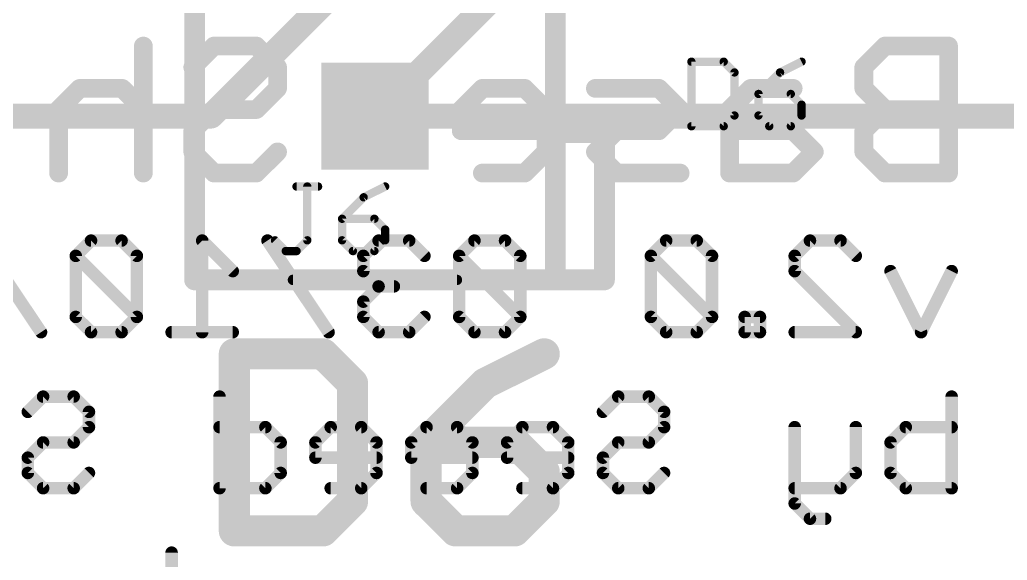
# Model space of a CAD drawing. Extents: x -0.23 to 5.5, y -0.23 to 4.66.
# Drawn here: x 1.5044 to 1.9787, y 0.8184 to 1.0782 of the extents above; entities that cross this region are included whole.
import ezdxf

# ---------------------------------------------------------------- set-up
doc = ezdxf.new("R2010")
doc.units = 0
for name, color, linetype in [('1', 14, 'CONTINUOUS'), ('16', 174, 'CONTINUOUS'), ('17', 94, 'CONTINUOUS'), ('21', 251, 'CONTINUOUS'), ('22', 134, 'CONTINUOUS'), ('25', 251, 'CONTINUOUS')]:
    doc.layers.add(name, color=color, linetype=linetype)

# ---------------------------------------------------------------- blocks, each defined once
blk = doc.blocks.new('SQUAREP')
blk.add_solid([(-0.5, -0.5), (0.5, -0.5), (-0.5, 0.5), (0.5, 0.5)])

msp = doc.modelspace()

# ---------------------------------------------------------------- linework, layer by layer
at = {"layer": '1', "const_width": 0.012}
for points in [[(1.9, 1.25689), (1.675, 1.03189)], [(1.59626, 1.03189), (1.675, 1.11063)], [(1.2, 1.03189), (1.59626, 1.03189)]]:
    msp.add_lwpolyline(points, dxfattribs=at)
at = {"layer": '1', "const_width": 0.006}
for points in [[(1.594139, 1.034011, 1), (1.598381, 1.029768)], [(1.59626, 1.02889, 1), (1.59626, 1.03489)], [(1.672879, 1.034011, 1), (1.677121, 1.029768)]]:
    msp.add_lwpolyline(points, format="xyb", dxfattribs=at)
at = {"layer": '16', "const_width": 0.012}
msp.add_lwpolyline([(1.675, 1.03189), (2.07126, 1.03189)], dxfattribs=at)
at = {"layer": '16', "const_width": 0.006}
msp.add_lwpolyline([(1.675, 1.03489, 1), (1.675, 1.02889)], format="xyb", dxfattribs=at)
at = {"layer": '21'}
for points, const_width in [([(1.588386, 0.95315), (1.588386, 1.34685)], 0.01), ([(1.761614, 1.024016), (1.761614, 1.275984)], 0.01), ([(1.827, 1.058026), (1.827, 1.027)], 0.004), ([(1.842513, 1.058026), (1.827, 1.058026)], 0.004), ([(1.847684, 1.052855), (1.842513, 1.058026)], 0.004), ([(1.879912, 1.058026), (1.86957, 1.052855)], 0.004), ([(1.847684, 1.032171), (1.847684, 1.052855)], 0.004), ([(1.86957, 1.052855), (1.859227, 1.042513)], 0.004), ([(1.859227, 1.042513), (1.859227, 1.032171)], 0.004), ([(1.874741, 1.042513), (1.859227, 1.042513)], 0.004), ([(1.879912, 1.037342), (1.874741, 1.042513)], 0.004), ([(1.879912, 1.032171), (1.879912, 1.037342)], 0.004), ([(1.842513, 1.027), (1.847684, 1.032171)], 0.004), ([(1.859227, 1.032171), (1.864398, 1.027)], 0.004), ([(1.874741, 1.027), (1.879912, 1.032171)], 0.004), ([(1.761614, 0.95315), (1.761614, 1.024016)], 0.01), ([(1.785236, 1.024016), (1.761614, 1.024016)], 0.01), ([(1.785236, 0.95315), (1.785236, 1.024016)], 0.01), ([(1.827, 1.027), (1.842513, 1.027)], 0.004), ([(1.864398, 1.027), (1.874741, 1.027)], 0.004), ([(1.588386, 0.95315), (1.761614, 0.95315)], 0.01), ([(1.761614, 0.95315), (1.785236, 0.95315)], 0.01), ([(1.63563, 0.95315), (1.71437, 0.95315)], 0.005), ([(1.6075, 0.917573), (1.6075, 0.8325)], 0.015), ([(1.650036, 0.917573), (1.6075, 0.917573)], 0.015), ([(1.664215, 0.903394), (1.650036, 0.917573)], 0.015), ([(1.756294, 0.917573), (1.727936, 0.903394)], 0.015), ([(1.664215, 0.846679), (1.664215, 0.903394)], 0.015), ([(1.727936, 0.903394), (1.699579, 0.875036)], 0.015), ([(1.699579, 0.875036), (1.699579, 0.846679)], 0.015), ([(1.742115, 0.875036), (1.699579, 0.875036)], 0.015), ([(1.756294, 0.860858), (1.742115, 0.875036)], 0.015), ([(1.756294, 0.846679), (1.756294, 0.860858)], 0.015), ([(1.650036, 0.8325), (1.664215, 0.846679)], 0.015), ([(1.699579, 0.846679), (1.713757, 0.8325)], 0.015), ([(1.742115, 0.8325), (1.756294, 0.846679)], 0.015), ([(1.6075, 0.8325), (1.650036, 0.8325)], 0.015), ([(1.713757, 0.8325), (1.742115, 0.8325)], 0.015)]:
    msp.add_lwpolyline(points, dxfattribs=dict(at, const_width=const_width))
for points, const_width in [([(1.828, 1.058026, 1), (1.826, 1.058026)], 0.002), ([(1.827, 1.059026, 1), (1.827, 1.057026)], 0.002), ([(1.84322, 1.058734, 1), (1.841806, 1.057319)], 0.002), ([(1.842513, 1.057026, 1), (1.842513, 1.059026)], 0.002), ([(1.880359, 1.057132, 1), (1.879465, 1.058921)], 0.002), ([(1.848684, 1.052855, 1), (1.846684, 1.052855)], 0.002), ([(1.846977, 1.052148, 1), (1.848391, 1.053562)], 0.002), ([(1.869122, 1.05375, 1), (1.870017, 1.051961)], 0.002), ([(1.870277, 1.052148, 1), (1.868863, 1.053562)], 0.002), ([(1.860227, 1.042513, 1), (1.858227, 1.042513)], 0.002), ([(1.859227, 1.043513, 1), (1.859227, 1.041513)], 0.002), ([(1.85852, 1.04322, 1), (1.859935, 1.041806)], 0.002), ([(1.875448, 1.04322, 1), (1.874034, 1.041806)], 0.002), ([(1.874741, 1.041513, 1), (1.874741, 1.043513)], 0.002), ([(1.880912, 1.037342, 1), (1.878912, 1.037342)], 0.002), ([(1.879205, 1.036635, 1), (1.880619, 1.038049)], 0.002), ([(1.848391, 1.031464, 1), (1.846977, 1.032878)], 0.002), ([(1.859935, 1.032878, 1), (1.85852, 1.031464)], 0.002), ([(1.880619, 1.031464, 1), (1.879205, 1.032878)], 0.002), ([(1.846684, 1.032171, 1), (1.848684, 1.032171)], 0.002), ([(1.858227, 1.032171, 1), (1.860227, 1.032171)], 0.002), ([(1.878912, 1.032171, 1), (1.880912, 1.032171)], 0.002), ([(1.764114, 1.024016, 1), (1.759114, 1.024016)], 0.005), ([(1.761614, 1.026516, 1), (1.761614, 1.021516)], 0.005), ([(1.759114, 1.024016, 1), (1.764114, 1.024016)], 0.005), ([(1.787736, 1.024016, 1), (1.782736, 1.024016)], 0.005), ([(1.785236, 1.021516, 1), (1.785236, 1.026516)], 0.005), ([(1.827, 1.028, 1), (1.827, 1.026)], 0.002), ([(1.826, 1.027, 1), (1.828, 1.027)], 0.002), ([(1.841806, 1.027707, 1), (1.84322, 1.026293)], 0.002), ([(1.842513, 1.026, 1), (1.842513, 1.028)], 0.002), ([(1.864398, 1.028, 1), (1.864398, 1.026)], 0.002), ([(1.863691, 1.026293, 1), (1.865106, 1.027707)], 0.002), ([(1.874034, 1.027707, 1), (1.875448, 1.026293)], 0.002), ([(1.874741, 1.026, 1), (1.874741, 1.028)], 0.002), ([(1.588386, 0.95565, 1), (1.588386, 0.95065)], 0.005), ([(1.761614, 0.95565, 1), (1.761614, 0.95065)], 0.005), ([(1.761614, 0.95065, 1), (1.761614, 0.95565)], 0.005), ([(1.785236, 0.95065, 1), (1.785236, 0.95565)], 0.005), ([(1.585886, 0.95315, 1), (1.590886, 0.95315)], 0.005), ([(1.63563, 0.9544, 1), (1.63563, 0.9519)], 0.0025), ([(1.71437, 0.9519, 1), (1.71437, 0.9544)], 0.0025), ([(1.759114, 0.95315, 1), (1.764114, 0.95315)], 0.005), ([(1.782736, 0.95315, 1), (1.787736, 0.95315)], 0.005), ([(1.61125, 0.917573, 1), (1.60375, 0.917573)], 0.0075), ([(1.6075, 0.921323, 1), (1.6075, 0.913823)], 0.0075), ([(1.652688, 0.920224, 1), (1.647385, 0.914921)], 0.0075), ([(1.650036, 0.913823, 1), (1.650036, 0.921323)], 0.0075), ([(1.757971, 0.914219, 1), (1.754617, 0.920927)], 0.0075), ([(1.667965, 0.903394, 1), (1.660465, 0.903394)], 0.0075), ([(1.730588, 0.900742, 1), (1.725284, 0.906045)], 0.0075), ([(1.661563, 0.900742, 1), (1.666867, 0.906045)], 0.0075), ([(1.726259, 0.906748, 1), (1.729613, 0.90004)], 0.0075), ([(1.703329, 0.875036, 1), (1.695829, 0.875036)], 0.0075), ([(1.699579, 0.878786, 1), (1.699579, 0.871286)], 0.0075), ([(1.744767, 0.877688, 1), (1.739463, 0.872385)], 0.0075), ([(1.742115, 0.871286, 1), (1.742115, 0.878786)], 0.0075), ([(1.696927, 0.877688, 1), (1.70223, 0.872385)], 0.0075), ([(1.760044, 0.860858, 1), (1.752544, 0.860858)], 0.0075), ([(1.753642, 0.858206, 1), (1.758945, 0.863509)], 0.0075), ([(1.666867, 0.844027, 1), (1.661563, 0.84933)], 0.0075), ([(1.70223, 0.84933, 1), (1.696927, 0.844027)], 0.0075), ([(1.758945, 0.844027, 1), (1.753642, 0.84933)], 0.0075), ([(1.660465, 0.846679, 1), (1.667965, 0.846679)], 0.0075), ([(1.695829, 0.846679, 1), (1.703329, 0.846679)], 0.0075), ([(1.752544, 0.846679, 1), (1.760044, 0.846679)], 0.0075), ([(1.6075, 0.83625, 1), (1.6075, 0.82875)], 0.0075), ([(1.650036, 0.82875, 1), (1.650036, 0.83625)], 0.0075), ([(1.713757, 0.83625, 1), (1.713757, 0.82875)], 0.0075), ([(1.742115, 0.82875, 1), (1.742115, 0.83625)], 0.0075), ([(1.60375, 0.8325, 1), (1.61125, 0.8325)], 0.0075), ([(1.647385, 0.835152, 1), (1.652688, 0.829848)], 0.0075), ([(1.711106, 0.829848, 1), (1.716409, 0.835152)], 0.0075), ([(1.739463, 0.835152, 1), (1.744767, 0.829848)], 0.0075)]:
    msp.add_lwpolyline(points, format="xyb", dxfattribs=dict(at, const_width=const_width))
at = {"layer": '22'}
for points, const_width in [([(1.56377, 1.065552), (1.56377, 1.0045)], 0.009), ([(1.587524, 1.055377), (1.597699, 1.065552)], 0.009), ([(1.597699, 1.065552), (1.61805, 1.065552)], 0.009), ([(1.61805, 1.065552), (1.628225, 1.055377)], 0.009), ([(1.919974, 1.065552), (1.909799, 1.055377)], 0.009), ([(1.9505, 1.065552), (1.919974, 1.065552)], 0.009), ([(1.9505, 1.0045), (1.9505, 1.065552)], 0.009), ([(1.628225, 1.055377), (1.628225, 1.045201)], 0.009), ([(1.909799, 1.055377), (1.909799, 1.045201)], 0.009), ([(1.533244, 1.045201), (1.523069, 1.035026)], 0.009), ([(1.553595, 1.045201), (1.533244, 1.045201)], 0.009), ([(1.56377, 1.035026), (1.553595, 1.045201)], 0.009), ([(1.628225, 1.045201), (1.61805, 1.035026)], 0.009), ([(1.726609, 1.045201), (1.716434, 1.035026)], 0.009), ([(1.74696, 1.045201), (1.726609, 1.045201)], 0.009), ([(1.757135, 1.035026), (1.74696, 1.045201)], 0.009), ([(1.811415, 1.045201), (1.780889, 1.045201)], 0.009), ([(1.82159, 1.035026), (1.811415, 1.045201)], 0.009), ([(1.855519, 1.045201), (1.845344, 1.035026)], 0.009), ([(1.87587, 1.045201), (1.855519, 1.045201)], 0.009), ([(1.909799, 1.045201), (1.919974, 1.035026)], 0.009), ([(1.523069, 1.035026), (1.523069, 1.0045)], 0.009), ([(1.597699, 1.035026), (1.587524, 1.024851)], 0.009), ([(1.61805, 1.035026), (1.597699, 1.035026)], 0.009), ([(1.716434, 1.035026), (1.716434, 1.024851)], 0.009), ([(1.757135, 1.014675), (1.757135, 1.035026)], 0.009), ([(1.811415, 1.024851), (1.82159, 1.035026)], 0.009), ([(1.845344, 1.035026), (1.845344, 1.0045)], 0.009), ([(1.919974, 1.035026), (1.909799, 1.024851)], 0.009), ([(1.9505, 1.035026), (1.919974, 1.035026)], 0.009), ([(1.587524, 1.024851), (1.587524, 1.014675)], 0.009), ([(1.716434, 1.024851), (1.757135, 1.024851)], 0.009), ([(1.780889, 1.014675), (1.791064, 1.024851)], 0.009), ([(1.791064, 1.024851), (1.811415, 1.024851)], 0.009), ([(1.87587, 1.024851), (1.845344, 1.024851)], 0.009), ([(1.886045, 1.014675), (1.87587, 1.024851)], 0.009), ([(1.909799, 1.024851), (1.909799, 1.014675)], 0.009), ([(1.587524, 1.014675), (1.597699, 1.0045)], 0.009), ([(1.61805, 1.0045), (1.628225, 1.014675)], 0.009), ([(1.74696, 1.0045), (1.757135, 1.014675)], 0.009), ([(1.791064, 1.0045), (1.780889, 1.014675)], 0.009), ([(1.87587, 1.0045), (1.886045, 1.014675)], 0.009), ([(1.909799, 1.014675), (1.919974, 1.0045)], 0.009), ([(1.597699, 1.0045), (1.61805, 1.0045)], 0.009), ([(1.726609, 1.0045), (1.74696, 1.0045)], 0.009), ([(1.82159, 1.0045), (1.791064, 1.0045)], 0.009), ([(1.845344, 1.0045), (1.87587, 1.0045)], 0.009), ([(1.919974, 1.0045), (1.9505, 1.0045)], 0.009), ([(1.514627, 0.928), (1.485269, 0.972038)], 0.006), ([(1.538648, 0.972038), (1.531308, 0.964698)], 0.006), ([(1.553327, 0.972038), (1.538648, 0.972038)], 0.006), ([(1.560666, 0.964698), (1.553327, 0.972038)], 0.006), ([(1.606706, 0.957358), (1.592027, 0.972038)], 0.006), ([(1.592027, 0.972038), (1.592027, 0.928)], 0.006), ([(1.652745, 0.928), (1.623387, 0.972038)], 0.006), ([(1.676766, 0.972038), (1.669426, 0.964698)], 0.006), ([(1.691445, 0.972038), (1.676766, 0.972038)], 0.006), ([(1.698784, 0.964698), (1.691445, 0.972038)], 0.006), ([(1.722805, 0.972038), (1.715465, 0.964698)], 0.006), ([(1.737484, 0.972038), (1.722805, 0.972038)], 0.006), ([(1.744823, 0.964698), (1.737484, 0.972038)], 0.006), ([(1.814883, 0.972038), (1.807544, 0.964698)], 0.006), ([(1.829562, 0.972038), (1.814883, 0.972038)], 0.006), ([(1.836902, 0.964698), (1.829562, 0.972038)], 0.006), ([(1.876602, 0.964698), (1.883942, 0.972038)], 0.006), ([(1.883942, 0.972038), (1.898621, 0.972038)], 0.006), ([(1.898621, 0.972038), (1.905961, 0.964698)], 0.006), ([(1.531308, 0.964698), (1.531308, 0.93534)], 0.006), ([(1.560666, 0.93534), (1.531308, 0.964698)], 0.006), ([(1.560666, 0.93534), (1.560666, 0.964698)], 0.006), ([(1.669426, 0.964698), (1.669426, 0.957358)], 0.006), ([(1.715465, 0.964698), (1.715465, 0.93534)], 0.006), ([(1.744823, 0.93534), (1.715465, 0.964698)], 0.006), ([(1.744823, 0.93534), (1.744823, 0.964698)], 0.006), ([(1.807544, 0.964698), (1.807544, 0.93534)], 0.006), ([(1.836902, 0.93534), (1.807544, 0.964698)], 0.006), ([(1.836902, 0.93534), (1.836902, 0.964698)], 0.006), ([(1.876602, 0.957358), (1.876602, 0.964698)], 0.006), ([(1.669426, 0.957358), (1.676766, 0.950019)], 0.006), ([(1.905961, 0.928), (1.876602, 0.957358)], 0.006), ([(1.937321, 0.928), (1.922642, 0.957358)], 0.006), ([(1.952, 0.957358), (1.937321, 0.928)], 0.006), ([(1.676766, 0.950019), (1.669426, 0.942679)], 0.006), ([(1.676766, 0.950019), (1.684105, 0.950019)], 0.006), ([(1.669426, 0.942679), (1.669426, 0.93534)], 0.006), ([(1.531308, 0.93534), (1.538648, 0.928)], 0.006), ([(1.553327, 0.928), (1.560666, 0.93534)], 0.006), ([(1.669426, 0.93534), (1.676766, 0.928)], 0.006), ([(1.691445, 0.928), (1.698784, 0.93534)], 0.006), ([(1.715465, 0.93534), (1.722805, 0.928)], 0.006), ([(1.737484, 0.928), (1.744823, 0.93534)], 0.006), ([(1.807544, 0.93534), (1.814883, 0.928)], 0.006), ([(1.829562, 0.928), (1.836902, 0.93534)], 0.006), ([(1.859922, 0.93534), (1.852582, 0.93534)], 0.006), ([(1.852582, 0.93534), (1.852582, 0.928)], 0.006), ([(1.859922, 0.928), (1.859922, 0.93534)], 0.006), ([(1.538648, 0.928), (1.553327, 0.928)], 0.006), ([(1.606706, 0.928), (1.577347, 0.928)], 0.006), ([(1.676766, 0.928), (1.691445, 0.928)], 0.006), ([(1.722805, 0.928), (1.737484, 0.928)], 0.006), ([(1.814883, 0.928), (1.829562, 0.928)], 0.006), ([(1.852582, 0.928), (1.859922, 0.928)], 0.006), ([(1.876602, 0.928), (1.905961, 0.928)], 0.006), ([(1.508288, 0.889698), (1.515628, 0.897038)], 0.006), ([(1.515628, 0.897038), (1.530307, 0.897038)], 0.006), ([(1.530307, 0.897038), (1.537647, 0.889698)], 0.006), ([(1.600367, 0.897038), (1.600367, 0.853)], 0.006), ([(1.784524, 0.889698), (1.791864, 0.897038)], 0.006), ([(1.791864, 0.897038), (1.806543, 0.897038)], 0.006), ([(1.806543, 0.897038), (1.813882, 0.889698)], 0.006), ([(1.952, 0.897038), (1.952, 0.853)], 0.006), ([(1.537647, 0.889698), (1.537647, 0.882358)], 0.006), ([(1.813882, 0.889698), (1.813882, 0.882358)], 0.006), ([(1.537647, 0.882358), (1.530307, 0.875019)], 0.006), ([(1.622386, 0.882358), (1.600367, 0.882358)], 0.006), ([(1.629725, 0.875019), (1.622386, 0.882358)], 0.006), ([(1.653746, 0.882358), (1.646406, 0.875019)], 0.006), ([(1.668425, 0.882358), (1.653746, 0.882358)], 0.006), ([(1.675765, 0.875019), (1.668425, 0.882358)], 0.006), ([(1.699785, 0.882358), (1.692445, 0.875019)], 0.006), ([(1.714464, 0.882358), (1.699785, 0.882358)], 0.006), ([(1.721804, 0.875019), (1.714464, 0.882358)], 0.006), ([(1.745824, 0.882358), (1.738485, 0.875019)], 0.006), ([(1.760503, 0.882358), (1.745824, 0.882358)], 0.006), ([(1.767843, 0.875019), (1.760503, 0.882358)], 0.006), ([(1.813882, 0.882358), (1.806543, 0.875019)], 0.006), ([(1.876602, 0.882358), (1.876602, 0.84566)], 0.006), ([(1.905961, 0.882358), (1.905961, 0.86034)], 0.006), ([(1.922642, 0.875019), (1.929981, 0.882358)], 0.006), ([(1.929981, 0.882358), (1.952, 0.882358)], 0.006), ([(1.515628, 0.875019), (1.508288, 0.867679)], 0.006), ([(1.530307, 0.875019), (1.515628, 0.875019)], 0.006), ([(1.629725, 0.86034), (1.629725, 0.875019)], 0.006), ([(1.646406, 0.875019), (1.646406, 0.867679)], 0.006), ([(1.675765, 0.86034), (1.675765, 0.875019)], 0.006), ([(1.692445, 0.875019), (1.692445, 0.867679)], 0.006), ([(1.721804, 0.86034), (1.721804, 0.875019)], 0.006), ([(1.738485, 0.875019), (1.738485, 0.867679)], 0.006), ([(1.767843, 0.86034), (1.767843, 0.875019)], 0.006), ([(1.791864, 0.875019), (1.784524, 0.867679)], 0.006), ([(1.806543, 0.875019), (1.791864, 0.875019)], 0.006), ([(1.922642, 0.86034), (1.922642, 0.875019)], 0.006), ([(1.508288, 0.867679), (1.508288, 0.86034)], 0.006), ([(1.646406, 0.867679), (1.675765, 0.867679)], 0.006), ([(1.692445, 0.867679), (1.721804, 0.867679)], 0.006), ([(1.738485, 0.867679), (1.767843, 0.867679)], 0.006), ([(1.784524, 0.867679), (1.784524, 0.86034)], 0.006), ([(1.508288, 0.86034), (1.515628, 0.853)], 0.006), ([(1.530307, 0.853), (1.537647, 0.86034)], 0.006), ([(1.622386, 0.853), (1.629725, 0.86034)], 0.006), ([(1.668425, 0.853), (1.675765, 0.86034)], 0.006), ([(1.714464, 0.853), (1.721804, 0.86034)], 0.006), ([(1.760503, 0.853), (1.767843, 0.86034)], 0.006), ([(1.784524, 0.86034), (1.791864, 0.853)], 0.006), ([(1.806543, 0.853), (1.813882, 0.86034)], 0.006), ([(1.905961, 0.86034), (1.898621, 0.853)], 0.006), ([(1.929981, 0.853), (1.922642, 0.86034)], 0.006), ([(1.515628, 0.853), (1.530307, 0.853)], 0.006), ([(1.600367, 0.853), (1.622386, 0.853)], 0.006), ([(1.653746, 0.853), (1.668425, 0.853)], 0.006), ([(1.699785, 0.853), (1.714464, 0.853)], 0.006), ([(1.745824, 0.853), (1.760503, 0.853)], 0.006), ([(1.791864, 0.853), (1.806543, 0.853)], 0.006), ([(1.898621, 0.853), (1.876602, 0.853)], 0.006), ([(1.952, 0.853), (1.929981, 0.853)], 0.006), ([(1.876602, 0.84566), (1.883942, 0.838321)], 0.006), ([(1.883942, 0.838321), (1.891282, 0.838321)], 0.006), ([(1.577347, 0.822038), (1.577347, 0.778)], 0.006)]:
    msp.add_lwpolyline(points, dxfattribs=dict(at, const_width=const_width))
for points, const_width in [([(1.56602, 1.065552, 1), (1.56152, 1.065552)], 0.0045), ([(1.597699, 1.067802, 1), (1.597699, 1.063302)], 0.0045), ([(1.59929, 1.063961, 1), (1.596108, 1.067143)], 0.0045), ([(1.619641, 1.067143, 1), (1.616459, 1.063961)], 0.0045), ([(1.61805, 1.063302, 1), (1.61805, 1.067802)], 0.0045), ([(1.919974, 1.067802, 1), (1.919974, 1.063302)], 0.0045), ([(1.921565, 1.063961, 1), (1.918383, 1.067143)], 0.0045), ([(1.95275, 1.065552, 1), (1.94825, 1.065552)], 0.0045), ([(1.9505, 1.063302, 1), (1.9505, 1.067802)], 0.0045), ([(1.585933, 1.056968, 1), (1.589115, 1.053786)], 0.0045), ([(1.630475, 1.055377, 1), (1.625975, 1.055377)], 0.0045), ([(1.626634, 1.053786, 1), (1.629816, 1.056968)], 0.0045), ([(1.912049, 1.055377, 1), (1.907549, 1.055377)], 0.0045), ([(1.908208, 1.056968, 1), (1.91139, 1.053786)], 0.0045), ([(1.533244, 1.047451, 1), (1.533244, 1.042951)], 0.0045), ([(1.534835, 1.04361, 1), (1.531653, 1.046792)], 0.0045), ([(1.555186, 1.046792, 1), (1.552004, 1.04361)], 0.0045), ([(1.553595, 1.042951, 1), (1.553595, 1.047451)], 0.0045), ([(1.629816, 1.04361, 1), (1.626634, 1.046792)], 0.0045), ([(1.726609, 1.047451, 1), (1.726609, 1.042951)], 0.0045), ([(1.7282, 1.04361, 1), (1.725018, 1.046792)], 0.0045), ([(1.748551, 1.046792, 1), (1.745369, 1.04361)], 0.0045), ([(1.74696, 1.042951, 1), (1.74696, 1.047451)], 0.0045), ([(1.780889, 1.047451, 1), (1.780889, 1.042951)], 0.0045), ([(1.813006, 1.046792, 1), (1.809824, 1.04361)], 0.0045), ([(1.811415, 1.042951, 1), (1.811415, 1.047451)], 0.0045), ([(1.855519, 1.047451, 1), (1.855519, 1.042951)], 0.0045), ([(1.85711, 1.04361, 1), (1.853928, 1.046792)], 0.0045), ([(1.87587, 1.042951, 1), (1.87587, 1.047451)], 0.0045), ([(1.91139, 1.046792, 1), (1.908208, 1.04361)], 0.0045), ([(1.625975, 1.045201, 1), (1.630475, 1.045201)], 0.0045), ([(1.907549, 1.045201, 1), (1.912049, 1.045201)], 0.0045), ([(1.525319, 1.035026, 1), (1.520819, 1.035026)], 0.0045), ([(1.521478, 1.036617, 1), (1.52466, 1.033435)], 0.0045), ([(1.562179, 1.033435, 1), (1.565361, 1.036617)], 0.0045), ([(1.597699, 1.037276, 1), (1.597699, 1.032776)], 0.0045), ([(1.59929, 1.033435, 1), (1.596108, 1.036617)], 0.0045), ([(1.616459, 1.036617, 1), (1.619641, 1.033435)], 0.0045), ([(1.61805, 1.032776, 1), (1.61805, 1.037276)], 0.0045), ([(1.718684, 1.035026, 1), (1.714184, 1.035026)], 0.0045), ([(1.714843, 1.036617, 1), (1.718025, 1.033435)], 0.0045), ([(1.759385, 1.035026, 1), (1.754885, 1.035026)], 0.0045), ([(1.755544, 1.033435, 1), (1.758726, 1.036617)], 0.0045), ([(1.823181, 1.033435, 1), (1.819999, 1.036617)], 0.0045), ([(1.819999, 1.033435, 1), (1.823181, 1.036617)], 0.0045), ([(1.847594, 1.035026, 1), (1.843094, 1.035026)], 0.0045), ([(1.843753, 1.036617, 1), (1.846935, 1.033435)], 0.0045), ([(1.919974, 1.037276, 1), (1.919974, 1.032776)], 0.0045), ([(1.921565, 1.033435, 1), (1.918383, 1.036617)], 0.0045), ([(1.918383, 1.033435, 1), (1.921565, 1.036617)], 0.0045), ([(1.9505, 1.032776, 1), (1.9505, 1.037276)], 0.0045), ([(1.589774, 1.024851, 1), (1.585274, 1.024851)], 0.0045), ([(1.716434, 1.027101, 1), (1.716434, 1.022601)], 0.0045), ([(1.757135, 1.022601, 1), (1.757135, 1.027101)], 0.0045), ([(1.791064, 1.027101, 1), (1.791064, 1.022601)], 0.0045), ([(1.792655, 1.02326, 1), (1.789473, 1.026442)], 0.0045), ([(1.811415, 1.022601, 1), (1.811415, 1.027101)], 0.0045), ([(1.845344, 1.027101, 1), (1.845344, 1.022601)], 0.0045), ([(1.877461, 1.026442, 1), (1.874279, 1.02326)], 0.0045), ([(1.87587, 1.022601, 1), (1.87587, 1.027101)], 0.0045), ([(1.912049, 1.024851, 1), (1.907549, 1.024851)], 0.0045), ([(1.585933, 1.026442, 1), (1.589115, 1.02326)], 0.0045), ([(1.714184, 1.024851, 1), (1.718684, 1.024851)], 0.0045), ([(1.809824, 1.026442, 1), (1.813006, 1.02326)], 0.0045), ([(1.908208, 1.026442, 1), (1.91139, 1.02326)], 0.0045), ([(1.589115, 1.016266, 1), (1.585933, 1.013084)], 0.0045), ([(1.585274, 1.014675, 1), (1.589774, 1.014675)], 0.0045), ([(1.629816, 1.013084, 1), (1.626634, 1.016266)], 0.0045), ([(1.754885, 1.014675, 1), (1.759385, 1.014675)], 0.0045), ([(1.758726, 1.013084, 1), (1.755544, 1.016266)], 0.0045), ([(1.78248, 1.016266, 1), (1.779298, 1.013084)], 0.0045), ([(1.779298, 1.016266, 1), (1.78248, 1.013084)], 0.0045), ([(1.887636, 1.013084, 1), (1.884454, 1.016266)], 0.0045), ([(1.884454, 1.013084, 1), (1.887636, 1.016266)], 0.0045), ([(1.91139, 1.016266, 1), (1.908208, 1.013084)], 0.0045), ([(1.907549, 1.014675, 1), (1.912049, 1.014675)], 0.0045), ([(1.520819, 1.0045, 1), (1.525319, 1.0045)], 0.0045), ([(1.56152, 1.0045, 1), (1.56602, 1.0045)], 0.0045), ([(1.597699, 1.00675, 1), (1.597699, 1.00225)], 0.0045), ([(1.596108, 1.002909, 1), (1.59929, 1.006091)], 0.0045), ([(1.616459, 1.006091, 1), (1.619641, 1.002909)], 0.0045), ([(1.61805, 1.00225, 1), (1.61805, 1.00675)], 0.0045), ([(1.726609, 1.00675, 1), (1.726609, 1.00225)], 0.0045), ([(1.745369, 1.006091, 1), (1.748551, 1.002909)], 0.0045), ([(1.74696, 1.00225, 1), (1.74696, 1.00675)], 0.0045), ([(1.791064, 1.00675, 1), (1.791064, 1.00225)], 0.0045), ([(1.789473, 1.002909, 1), (1.792655, 1.006091)], 0.0045), ([(1.82159, 1.00225, 1), (1.82159, 1.00675)], 0.0045), ([(1.845344, 1.00675, 1), (1.845344, 1.00225)], 0.0045), ([(1.843094, 1.0045, 1), (1.847594, 1.0045)], 0.0045), ([(1.874279, 1.006091, 1), (1.877461, 1.002909)], 0.0045), ([(1.87587, 1.00225, 1), (1.87587, 1.00675)], 0.0045), ([(1.919974, 1.00675, 1), (1.919974, 1.00225)], 0.0045), ([(1.918383, 1.002909, 1), (1.921565, 1.006091)], 0.0045), ([(1.94825, 1.0045, 1), (1.95275, 1.0045)], 0.0045), ([(1.9505, 1.00225, 1), (1.9505, 1.00675)], 0.0045), ([(1.538648, 0.973538, 1), (1.538648, 0.970538)], 0.003), ([(1.539708, 0.970977, 1), (1.537587, 0.973098)], 0.003), ([(1.554388, 0.973098, 1), (1.552266, 0.970977)], 0.003), ([(1.553327, 0.970538, 1), (1.553327, 0.973538)], 0.003), ([(1.593527, 0.972038, 1), (1.590527, 0.972038)], 0.003), ([(1.593087, 0.973098, 1), (1.590966, 0.970977)], 0.003), ([(1.624635, 0.97287, 1), (1.622138, 0.971205)], 0.003), ([(1.676766, 0.973538, 1), (1.676766, 0.970538)], 0.003), ([(1.677826, 0.970977, 1), (1.675705, 0.973098)], 0.003), ([(1.692505, 0.973098, 1), (1.690384, 0.970977)], 0.003), ([(1.691445, 0.970538, 1), (1.691445, 0.973538)], 0.003), ([(1.722805, 0.973538, 1), (1.722805, 0.970538)], 0.003), ([(1.723865, 0.970977, 1), (1.721744, 0.973098)], 0.003), ([(1.738545, 0.973098, 1), (1.736423, 0.970977)], 0.003), ([(1.737484, 0.970538, 1), (1.737484, 0.973538)], 0.003), ([(1.814883, 0.973538, 1), (1.814883, 0.970538)], 0.003), ([(1.815944, 0.970977, 1), (1.813823, 0.973098)], 0.003), ([(1.830623, 0.973098, 1), (1.828502, 0.970977)], 0.003), ([(1.829562, 0.970538, 1), (1.829562, 0.973538)], 0.003), ([(1.883942, 0.973538, 1), (1.883942, 0.970538)], 0.003), ([(1.885003, 0.970977, 1), (1.882881, 0.973098)], 0.003), ([(1.899682, 0.973098, 1), (1.897561, 0.970977)], 0.003), ([(1.898621, 0.970538, 1), (1.898621, 0.973538)], 0.003), ([(1.532808, 0.964698, 1), (1.529808, 0.964698)], 0.003), ([(1.532369, 0.965759, 1), (1.530247, 0.963637)], 0.003), ([(1.562166, 0.964698, 1), (1.559166, 0.964698)], 0.003), ([(1.670926, 0.964698, 1), (1.667926, 0.964698)], 0.003), ([(1.716965, 0.964698, 1), (1.713965, 0.964698)], 0.003), ([(1.716526, 0.965759, 1), (1.714404, 0.963637)], 0.003), ([(1.746323, 0.964698, 1), (1.743323, 0.964698)], 0.003), ([(1.808604, 0.965759, 1), (1.806483, 0.963637)], 0.003), ([(1.809044, 0.964698, 1), (1.806044, 0.964698)], 0.003), ([(1.838402, 0.964698, 1), (1.835402, 0.964698)], 0.003), ([(1.878102, 0.964698, 1), (1.875102, 0.964698)], 0.003), ([(1.530247, 0.965759, 1), (1.532369, 0.963637)], 0.003), ([(1.559606, 0.963637, 1), (1.561727, 0.965759)], 0.003), ([(1.668365, 0.965759, 1), (1.670486, 0.963637)], 0.003), ([(1.697724, 0.963637, 1), (1.699845, 0.965759)], 0.003), ([(1.714404, 0.965759, 1), (1.716526, 0.963637)], 0.003), ([(1.743763, 0.963637, 1), (1.745884, 0.965759)], 0.003), ([(1.806483, 0.965759, 1), (1.808604, 0.963637)], 0.003), ([(1.835841, 0.963637, 1), (1.837963, 0.965759)], 0.003), ([(1.875542, 0.965759, 1), (1.877663, 0.963637)], 0.003), ([(1.9049, 0.963637, 1), (1.907021, 0.965759)], 0.003), ([(1.605645, 0.956298, 1), (1.607766, 0.958419)], 0.003), ([(1.670486, 0.958419, 1), (1.668365, 0.956298)], 0.003), ([(1.667926, 0.957358, 1), (1.670926, 0.957358)], 0.003), ([(1.875102, 0.957358, 1), (1.878102, 0.957358)], 0.003), ([(1.877663, 0.958419, 1), (1.875542, 0.956298)], 0.003), ([(1.923983, 0.958029, 1), (1.9213, 0.956688)], 0.003), ([(1.953342, 0.956688, 1), (1.950658, 0.958029)], 0.003), ([(1.676766, 0.951519, 1), (1.676766, 0.948519)], 0.003), ([(1.677826, 0.948958, 1), (1.675705, 0.951079)], 0.003), ([(1.675705, 0.948958, 1), (1.677826, 0.951079)], 0.003), ([(1.684105, 0.948519, 1), (1.684105, 0.951519)], 0.003), ([(1.668365, 0.94374, 1), (1.670486, 0.941618)], 0.003), ([(1.670926, 0.942679, 1), (1.667926, 0.942679)], 0.003), ([(1.532369, 0.9364, 1), (1.530247, 0.934279)], 0.003), ([(1.529808, 0.93534, 1), (1.532808, 0.93534)], 0.003), ([(1.559166, 0.93534, 1), (1.562166, 0.93534)], 0.003), ([(1.561727, 0.934279, 1), (1.559606, 0.9364)], 0.003), ([(1.559606, 0.934279, 1), (1.561727, 0.9364)], 0.003), ([(1.670486, 0.9364, 1), (1.668365, 0.934279)], 0.003), ([(1.667926, 0.93534, 1), (1.670926, 0.93534)], 0.003), ([(1.699845, 0.934279, 1), (1.697724, 0.9364)], 0.003), ([(1.716526, 0.9364, 1), (1.714404, 0.934279)], 0.003), ([(1.713965, 0.93534, 1), (1.716965, 0.93534)], 0.003), ([(1.743323, 0.93534, 1), (1.746323, 0.93534)], 0.003), ([(1.745884, 0.934279, 1), (1.743763, 0.9364)], 0.003), ([(1.743763, 0.934279, 1), (1.745884, 0.9364)], 0.003), ([(1.808604, 0.9364, 1), (1.806483, 0.934279)], 0.003), ([(1.806044, 0.93534, 1), (1.809044, 0.93534)], 0.003), ([(1.835402, 0.93534, 1), (1.838402, 0.93534)], 0.003), ([(1.837963, 0.934279, 1), (1.835841, 0.9364)], 0.003), ([(1.835841, 0.934279, 1), (1.837963, 0.9364)], 0.003), ([(1.852582, 0.93684, 1), (1.852582, 0.93384)], 0.003), ([(1.854082, 0.93534, 1), (1.851082, 0.93534)], 0.003), ([(1.861422, 0.93534, 1), (1.858422, 0.93534)], 0.003), ([(1.859922, 0.93384, 1), (1.859922, 0.93684)], 0.003), ([(1.513379, 0.927168, 1), (1.515875, 0.928832)], 0.003), ([(1.538648, 0.9295, 1), (1.538648, 0.9265)], 0.003), ([(1.537587, 0.926939, 1), (1.539708, 0.929061)], 0.003), ([(1.552266, 0.929061, 1), (1.554388, 0.926939)], 0.003), ([(1.553327, 0.9265, 1), (1.553327, 0.9295)], 0.003), ([(1.577347, 0.9295, 1), (1.577347, 0.9265)], 0.003), ([(1.606706, 0.9265, 1), (1.606706, 0.9295)], 0.003), ([(1.651497, 0.927168, 1), (1.653993, 0.928832)], 0.003), ([(1.676766, 0.9295, 1), (1.676766, 0.9265)], 0.003), ([(1.675705, 0.926939, 1), (1.677826, 0.929061)], 0.003), ([(1.690384, 0.929061, 1), (1.692505, 0.926939)], 0.003), ([(1.691445, 0.9265, 1), (1.691445, 0.9295)], 0.003), ([(1.722805, 0.9295, 1), (1.722805, 0.9265)], 0.003), ([(1.721744, 0.926939, 1), (1.723865, 0.929061)], 0.003), ([(1.736423, 0.929061, 1), (1.738545, 0.926939)], 0.003), ([(1.737484, 0.9265, 1), (1.737484, 0.9295)], 0.003), ([(1.814883, 0.9295, 1), (1.814883, 0.9265)], 0.003), ([(1.813823, 0.926939, 1), (1.815944, 0.929061)], 0.003), ([(1.828502, 0.929061, 1), (1.830623, 0.926939)], 0.003), ([(1.829562, 0.9265, 1), (1.829562, 0.9295)], 0.003), ([(1.852582, 0.9295, 1), (1.852582, 0.9265)], 0.003), ([(1.859922, 0.9265, 1), (1.859922, 0.9295)], 0.003), ([(1.876602, 0.9295, 1), (1.876602, 0.9265)], 0.003), ([(1.9049, 0.926939, 1), (1.907021, 0.929061)], 0.003), ([(1.905961, 0.9265, 1), (1.905961, 0.9295)], 0.003), ([(1.935979, 0.928671, 1), (1.938663, 0.927329)], 0.003), ([(1.935979, 0.927329, 1), (1.938663, 0.928671)], 0.003), ([(1.590527, 0.928, 1), (1.593527, 0.928)], 0.003), ([(1.851082, 0.928, 1), (1.854082, 0.928)], 0.003), ([(1.858422, 0.928, 1), (1.861422, 0.928)], 0.003), ([(1.515628, 0.898538, 1), (1.515628, 0.895538)], 0.003), ([(1.516689, 0.895977, 1), (1.514567, 0.898098)], 0.003), ([(1.531368, 0.898098, 1), (1.529247, 0.895977)], 0.003), ([(1.530307, 0.895538, 1), (1.530307, 0.898538)], 0.003), ([(1.601867, 0.897038, 1), (1.598867, 0.897038)], 0.003), ([(1.791864, 0.898538, 1), (1.791864, 0.895538)], 0.003), ([(1.792924, 0.895977, 1), (1.790803, 0.898098)], 0.003), ([(1.807603, 0.898098, 1), (1.805482, 0.895977)], 0.003), ([(1.806543, 0.895538, 1), (1.806543, 0.898538)], 0.003), ([(1.9535, 0.897038, 1), (1.9505, 0.897038)], 0.003), ([(1.507228, 0.890759, 1), (1.509349, 0.888637)], 0.003), ([(1.539147, 0.889698, 1), (1.536147, 0.889698)], 0.003), ([(1.536586, 0.888637, 1), (1.538707, 0.890759)], 0.003), ([(1.783463, 0.890759, 1), (1.785585, 0.888637)], 0.003), ([(1.815382, 0.889698, 1), (1.812382, 0.889698)], 0.003), ([(1.812822, 0.888637, 1), (1.814943, 0.890759)], 0.003), ([(1.536147, 0.882358, 1), (1.539147, 0.882358)], 0.003), ([(1.538707, 0.881298, 1), (1.536586, 0.883419)], 0.003), ([(1.600367, 0.883858, 1), (1.600367, 0.880858)], 0.003), ([(1.623446, 0.883419, 1), (1.621325, 0.881298)], 0.003), ([(1.622386, 0.880858, 1), (1.622386, 0.883858)], 0.003), ([(1.653746, 0.883858, 1), (1.653746, 0.880858)], 0.003), ([(1.654806, 0.881298, 1), (1.652685, 0.883419)], 0.003), ([(1.669486, 0.883419, 1), (1.667364, 0.881298)], 0.003), ([(1.668425, 0.880858, 1), (1.668425, 0.883858)], 0.003), ([(1.699785, 0.883858, 1), (1.699785, 0.880858)], 0.003), ([(1.700846, 0.881298, 1), (1.698724, 0.883419)], 0.003), ([(1.715525, 0.883419, 1), (1.713404, 0.881298)], 0.003), ([(1.714464, 0.880858, 1), (1.714464, 0.883858)], 0.003), ([(1.745824, 0.883858, 1), (1.745824, 0.880858)], 0.003), ([(1.746885, 0.881298, 1), (1.744764, 0.883419)], 0.003), ([(1.761564, 0.883419, 1), (1.759443, 0.881298)], 0.003), ([(1.760503, 0.880858, 1), (1.760503, 0.883858)], 0.003), ([(1.812382, 0.882358, 1), (1.815382, 0.882358)], 0.003), ([(1.814943, 0.881298, 1), (1.812822, 0.883419)], 0.003), ([(1.878102, 0.882358, 1), (1.875102, 0.882358)], 0.003), ([(1.907461, 0.882358, 1), (1.904461, 0.882358)], 0.003), ([(1.929981, 0.883858, 1), (1.929981, 0.880858)], 0.003), ([(1.931042, 0.881298, 1), (1.928921, 0.883419)], 0.003), ([(1.952, 0.880858, 1), (1.952, 0.883858)], 0.003), ([(1.515628, 0.876519, 1), (1.515628, 0.873519)], 0.003), ([(1.516689, 0.873958, 1), (1.514567, 0.876079)], 0.003), ([(1.529247, 0.876079, 1), (1.531368, 0.873958)], 0.003), ([(1.530307, 0.873519, 1), (1.530307, 0.876519)], 0.003), ([(1.631225, 0.875019, 1), (1.628225, 0.875019)], 0.003), ([(1.628665, 0.873958, 1), (1.630786, 0.876079)], 0.003), ([(1.647906, 0.875019, 1), (1.644906, 0.875019)], 0.003), ([(1.645345, 0.876079, 1), (1.647467, 0.873958)], 0.003), ([(1.677265, 0.875019, 1), (1.674265, 0.875019)], 0.003), ([(1.674704, 0.873958, 1), (1.676825, 0.876079)], 0.003), ([(1.693945, 0.875019, 1), (1.690945, 0.875019)], 0.003), ([(1.691385, 0.876079, 1), (1.693506, 0.873958)], 0.003), ([(1.723304, 0.875019, 1), (1.720304, 0.875019)], 0.003), ([(1.720743, 0.873958, 1), (1.722864, 0.876079)], 0.003), ([(1.739985, 0.875019, 1), (1.736985, 0.875019)], 0.003), ([(1.737424, 0.876079, 1), (1.739545, 0.873958)], 0.003), ([(1.769343, 0.875019, 1), (1.766343, 0.875019)], 0.003), ([(1.766782, 0.873958, 1), (1.768904, 0.876079)], 0.003), ([(1.791864, 0.876519, 1), (1.791864, 0.873519)], 0.003), ([(1.792924, 0.873958, 1), (1.790803, 0.876079)], 0.003), ([(1.805482, 0.876079, 1), (1.807603, 0.873958)], 0.003), ([(1.806543, 0.873519, 1), (1.806543, 0.876519)], 0.003), ([(1.924142, 0.875019, 1), (1.921142, 0.875019)], 0.003), ([(1.921581, 0.876079, 1), (1.923702, 0.873958)], 0.003), ([(1.509788, 0.867679, 1), (1.506788, 0.867679)], 0.003), ([(1.507228, 0.86874, 1), (1.509349, 0.866618)], 0.003), ([(1.646406, 0.869179, 1), (1.646406, 0.866179)], 0.003), ([(1.644906, 0.867679, 1), (1.647906, 0.867679)], 0.003), ([(1.675765, 0.866179, 1), (1.675765, 0.869179)], 0.003), ([(1.692445, 0.869179, 1), (1.692445, 0.866179)], 0.003), ([(1.690945, 0.867679, 1), (1.693945, 0.867679)], 0.003), ([(1.721804, 0.866179, 1), (1.721804, 0.869179)], 0.003), ([(1.738485, 0.869179, 1), (1.738485, 0.866179)], 0.003), ([(1.736985, 0.867679, 1), (1.739985, 0.867679)], 0.003), ([(1.767843, 0.866179, 1), (1.767843, 0.869179)], 0.003), ([(1.786024, 0.867679, 1), (1.783024, 0.867679)], 0.003), ([(1.783463, 0.86874, 1), (1.785585, 0.866618)], 0.003), ([(1.509349, 0.8614, 1), (1.507228, 0.859279)], 0.003), ([(1.538707, 0.859279, 1), (1.536586, 0.8614)], 0.003), ([(1.630786, 0.859279, 1), (1.628665, 0.8614)], 0.003), ([(1.676825, 0.859279, 1), (1.674704, 0.8614)], 0.003), ([(1.722864, 0.859279, 1), (1.720743, 0.8614)], 0.003), ([(1.768904, 0.859279, 1), (1.766782, 0.8614)], 0.003), ([(1.785585, 0.8614, 1), (1.783463, 0.859279)], 0.003), ([(1.814943, 0.859279, 1), (1.812822, 0.8614)], 0.003), ([(1.907021, 0.859279, 1), (1.9049, 0.8614)], 0.003), ([(1.923702, 0.8614, 1), (1.921581, 0.859279)], 0.003), ([(1.506788, 0.86034, 1), (1.509788, 0.86034)], 0.003), ([(1.628225, 0.86034, 1), (1.631225, 0.86034)], 0.003), ([(1.674265, 0.86034, 1), (1.677265, 0.86034)], 0.003), ([(1.720304, 0.86034, 1), (1.723304, 0.86034)], 0.003), ([(1.766343, 0.86034, 1), (1.769343, 0.86034)], 0.003), ([(1.783024, 0.86034, 1), (1.786024, 0.86034)], 0.003), ([(1.904461, 0.86034, 1), (1.907461, 0.86034)], 0.003), ([(1.921142, 0.86034, 1), (1.924142, 0.86034)], 0.003), ([(1.515628, 0.8545, 1), (1.515628, 0.8515)], 0.003), ([(1.514567, 0.851939, 1), (1.516689, 0.854061)], 0.003), ([(1.529247, 0.854061, 1), (1.531368, 0.851939)], 0.003), ([(1.530307, 0.8515, 1), (1.530307, 0.8545)], 0.003), ([(1.600367, 0.8545, 1), (1.600367, 0.8515)], 0.003), ([(1.598867, 0.853, 1), (1.601867, 0.853)], 0.003), ([(1.621325, 0.854061, 1), (1.623446, 0.851939)], 0.003), ([(1.622386, 0.8515, 1), (1.622386, 0.8545)], 0.003), ([(1.653746, 0.8545, 1), (1.653746, 0.8515)], 0.003), ([(1.667364, 0.854061, 1), (1.669486, 0.851939)], 0.003), ([(1.668425, 0.8515, 1), (1.668425, 0.8545)], 0.003), ([(1.699785, 0.8545, 1), (1.699785, 0.8515)], 0.003), ([(1.713404, 0.854061, 1), (1.715525, 0.851939)], 0.003), ([(1.714464, 0.8515, 1), (1.714464, 0.8545)], 0.003), ([(1.745824, 0.8545, 1), (1.745824, 0.8515)], 0.003), ([(1.759443, 0.854061, 1), (1.761564, 0.851939)], 0.003), ([(1.760503, 0.8515, 1), (1.760503, 0.8545)], 0.003), ([(1.791864, 0.8545, 1), (1.791864, 0.8515)], 0.003), ([(1.790803, 0.851939, 1), (1.792924, 0.854061)], 0.003), ([(1.805482, 0.854061, 1), (1.807603, 0.851939)], 0.003), ([(1.806543, 0.8515, 1), (1.806543, 0.8545)], 0.003), ([(1.876602, 0.8545, 1), (1.876602, 0.8515)], 0.003), ([(1.897561, 0.854061, 1), (1.899682, 0.851939)], 0.003), ([(1.898621, 0.8515, 1), (1.898621, 0.8545)], 0.003), ([(1.929981, 0.8545, 1), (1.929981, 0.8515)], 0.003), ([(1.928921, 0.851939, 1), (1.931042, 0.854061)], 0.003), ([(1.9505, 0.853, 1), (1.9535, 0.853)], 0.003), ([(1.952, 0.8515, 1), (1.952, 0.8545)], 0.003), ([(1.875102, 0.84566, 1), (1.878102, 0.84566)], 0.003), ([(1.877663, 0.846721, 1), (1.875542, 0.8446)], 0.003), ([(1.883942, 0.839821, 1), (1.883942, 0.836821)], 0.003), ([(1.882881, 0.83726, 1), (1.885003, 0.839382)], 0.003), ([(1.891282, 0.836821, 1), (1.891282, 0.839821)], 0.003), ([(1.578847, 0.822038, 1), (1.575847, 0.822038)], 0.003)]:
    msp.add_lwpolyline(points, format="xyb", dxfattribs=dict(at, const_width=const_width))
at = {"layer": '25', "const_width": 0.004}
for points in [[(1.637342, 0.998026), (1.647684, 0.998026)], [(1.642513, 0.972171), (1.642513, 0.998026)], [(1.679912, 0.998026), (1.66957, 0.992855)], [(1.66957, 0.992855), (1.659227, 0.982513)], [(1.659227, 0.982513), (1.659227, 0.972171)], [(1.674741, 0.982513), (1.659227, 0.982513)], [(1.679912, 0.977342), (1.674741, 0.982513)], [(1.679912, 0.972171), (1.679912, 0.977342)], [(1.627, 0.972171), (1.632171, 0.967)], [(1.637342, 0.967), (1.642513, 0.972171)], [(1.659227, 0.972171), (1.664398, 0.967)], [(1.674741, 0.967), (1.679912, 0.972171)], [(1.632171, 0.967), (1.637342, 0.967)], [(1.664398, 0.967), (1.674741, 0.967)]]:
    msp.add_lwpolyline(points, dxfattribs=at)
at = {"layer": '25', "const_width": 0.002}
for points in [[(1.637342, 0.999026, 1), (1.637342, 0.997026)], [(1.643513, 0.998026, 1), (1.641513, 0.998026)], [(1.647684, 0.997026, 1), (1.647684, 0.999026)], [(1.680359, 0.997132, 1), (1.679465, 0.998921)], [(1.669122, 0.99375, 1), (1.670017, 0.991961)], [(1.670277, 0.992148, 1), (1.668863, 0.993562)], [(1.660227, 0.982513, 1), (1.658227, 0.982513)], [(1.659227, 0.983513, 1), (1.659227, 0.981513)], [(1.65852, 0.98322, 1), (1.659935, 0.981806)], [(1.675448, 0.98322, 1), (1.674034, 0.981806)], [(1.674741, 0.981513, 1), (1.674741, 0.983513)], [(1.680912, 0.977342, 1), (1.678912, 0.977342)], [(1.679205, 0.976635, 1), (1.680619, 0.978049)], [(1.627707, 0.972878, 1), (1.626293, 0.971464)], [(1.641513, 0.972171, 1), (1.643513, 0.972171)], [(1.64322, 0.971464, 1), (1.641806, 0.972878)], [(1.659935, 0.972878, 1), (1.65852, 0.971464)], [(1.658227, 0.972171, 1), (1.660227, 0.972171)], [(1.678912, 0.972171, 1), (1.680912, 0.972171)], [(1.680619, 0.971464, 1), (1.679205, 0.972878)], [(1.632171, 0.968, 1), (1.632171, 0.966)], [(1.631464, 0.966293, 1), (1.632878, 0.967707)], [(1.636635, 0.967707, 1), (1.638049, 0.966293)], [(1.637342, 0.966, 1), (1.637342, 0.968)], [(1.664398, 0.968, 1), (1.664398, 0.966)], [(1.663691, 0.966293, 1), (1.665106, 0.967707)], [(1.674034, 0.967707, 1), (1.675448, 0.966293)], [(1.674741, 0.966, 1), (1.674741, 0.968)]]:
    msp.add_lwpolyline(points, format="xyb", dxfattribs=at)

# ---------------------------------------------------------------- block references
at = {"layer": '17', "xscale": 0.051496, "yscale": 0.051496, "rotation": 90}
msp.add_blockref('SQUAREP', (1.675, 1.03189), dxfattribs=at)
msp.add_blockref('SQUAREP', (1.675, 1.03189), dxfattribs=at)

doc.saveas('drawing.dxf')
